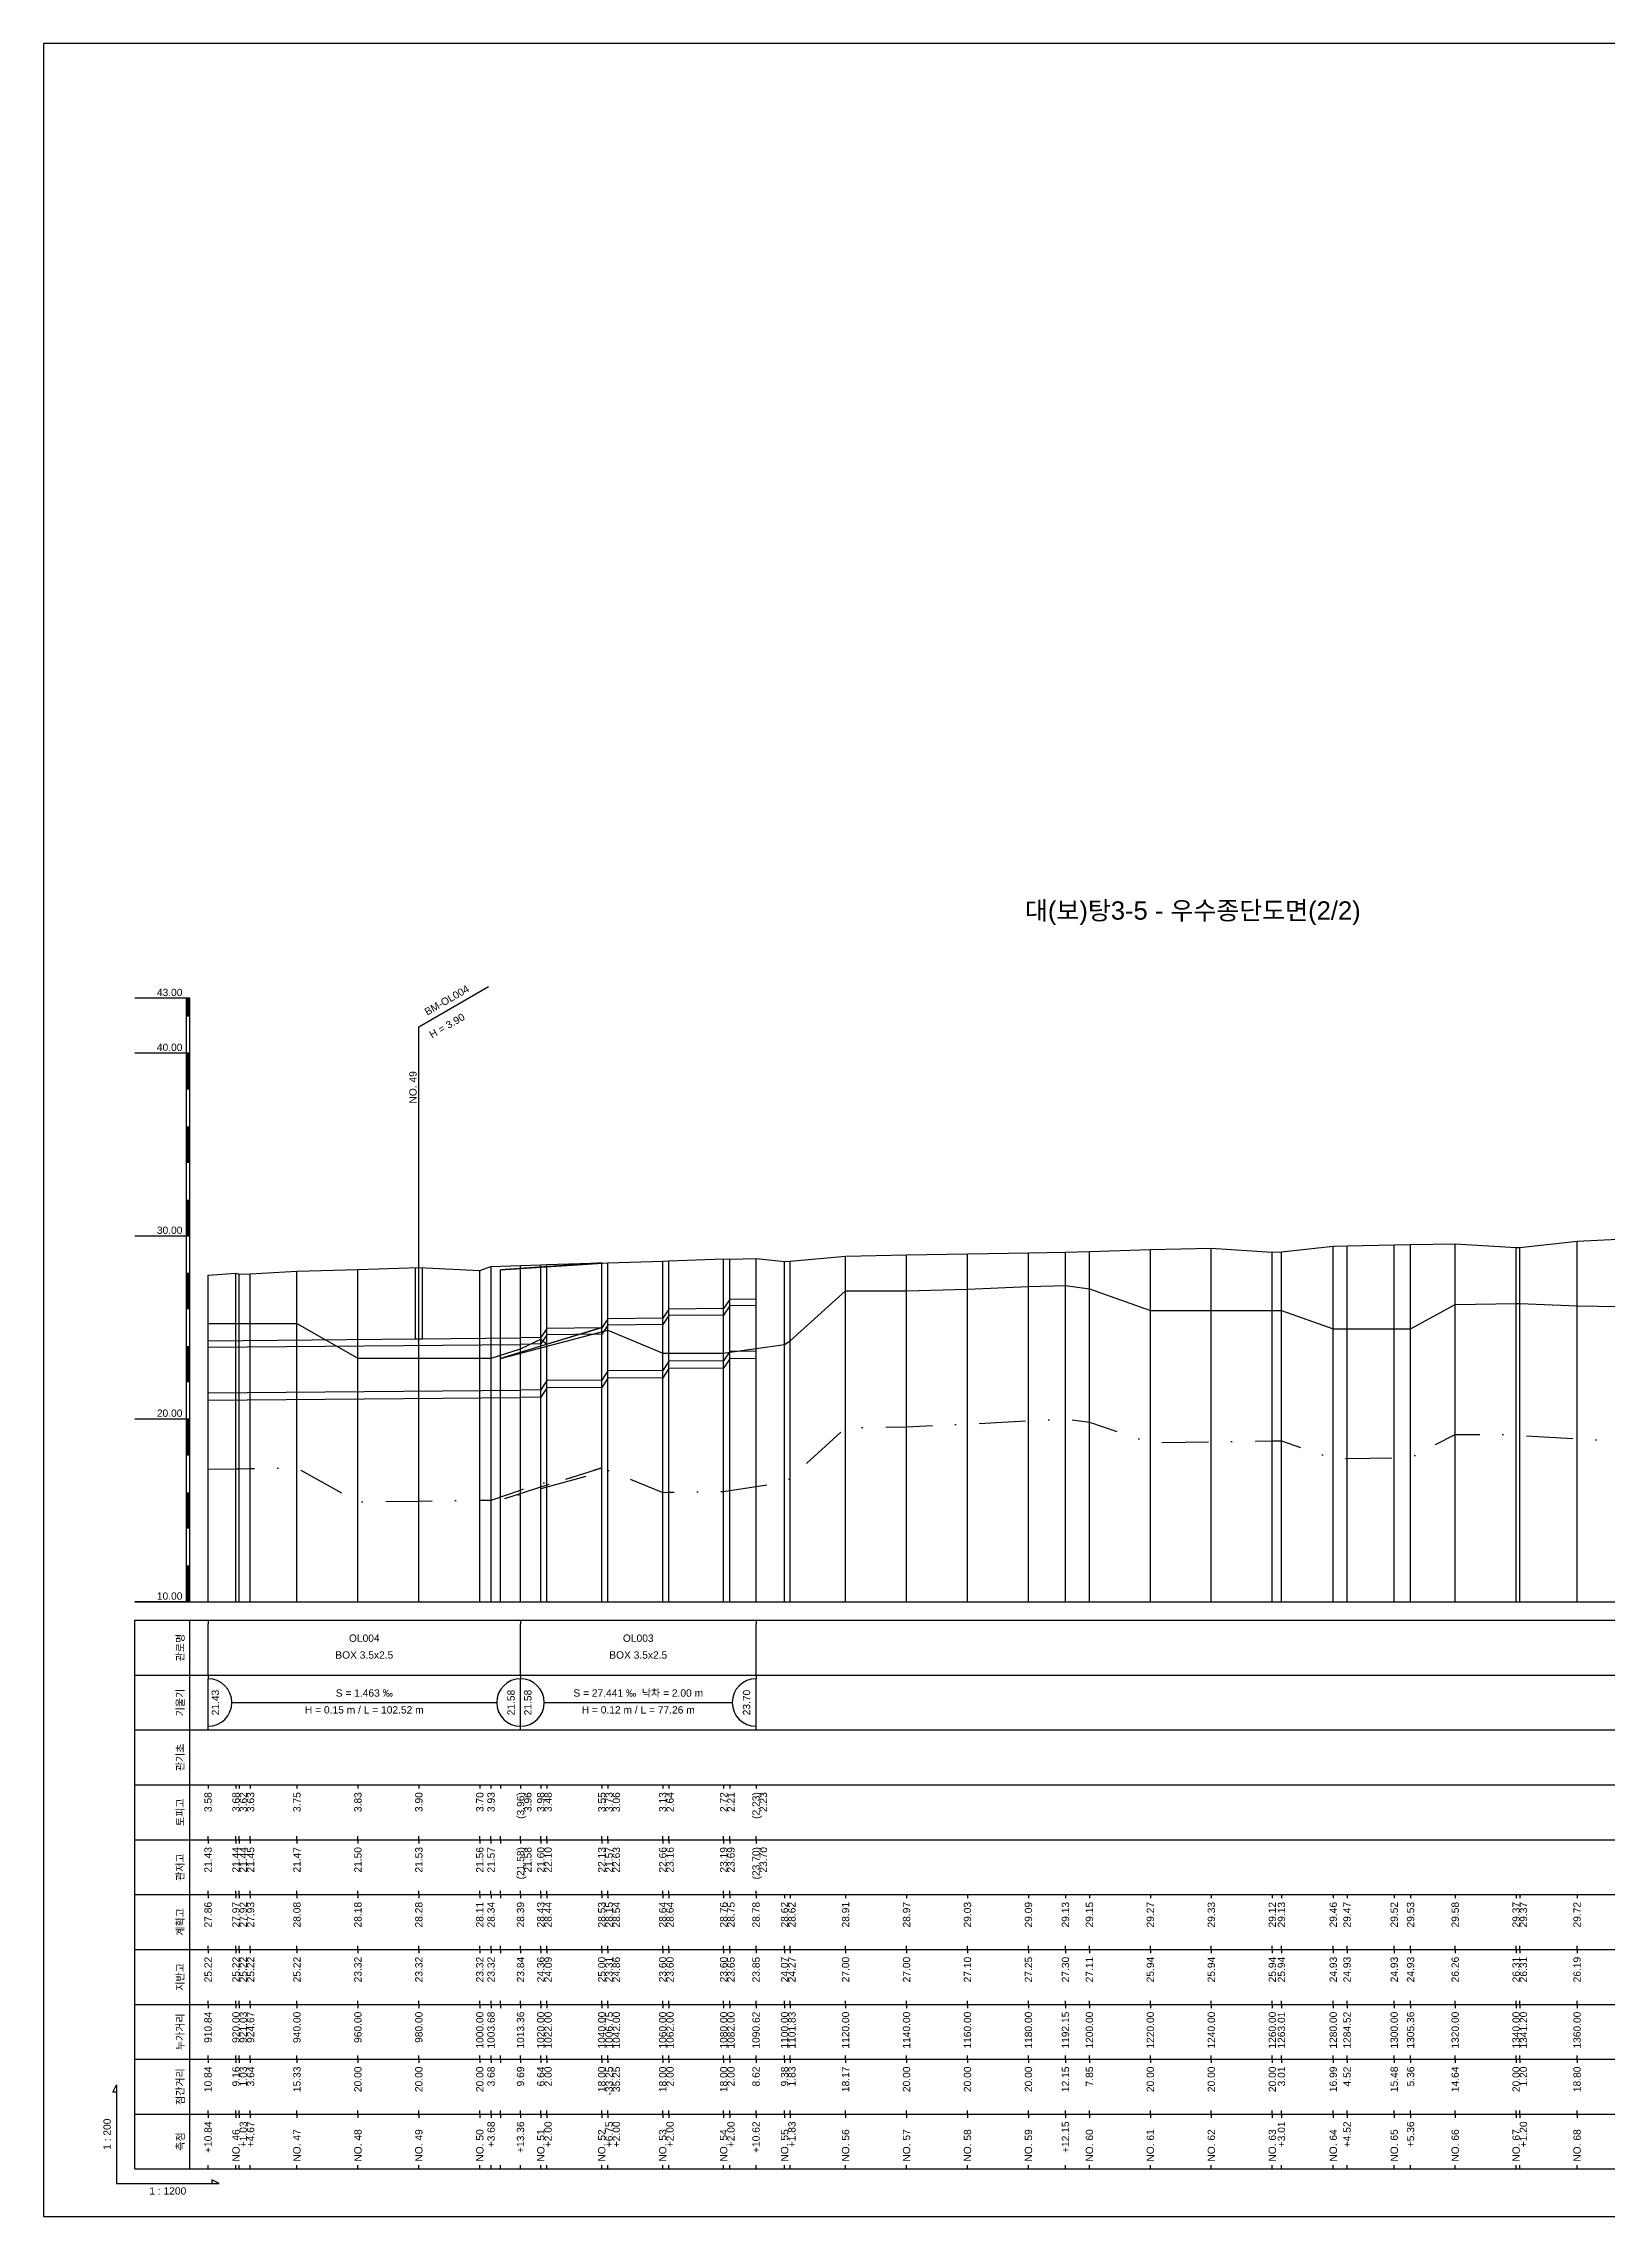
# Model space of a CAD drawing. Header units: millimetres. Extents: x -105495 to 3444, y -108190 to 2013.
# Drawn here: x 20 to 448, y -53452 to -52858 of the extents above; entities that cross this region are included whole.
import ezdxf
from ezdxf.enums import TextEntityAlignment as Align

# ---------------------------------------------------------------- set-up
doc = ezdxf.new("R2010")
doc.units = ezdxf.units.MM
doc.linetypes.add('DASHDOT', pattern=[25.4, 12.7, -6.35, 0, -6.35])
for name, color, linetype in [('KZ_종단_계획선', 1, 'Continuous'), ('KZ_종단_관로', 4, 'Continuous'), ('KZ_종단_깃발', 7, 'Continuous'), ('KZ_종단_노선명', 7, 'Continuous'), ('KZ_종단_도각', 7, 'Continuous'), ('KZ_종단_맨홀', 4, 'Continuous'), ('KZ_종단_수직선', 7, 'Continuous'), ('KZ_종단_암선1', 56, 'DASHDOT'), ('KZ_종단_지반선', 3, 'Continuous'), ('KZ_종단_테이블문자', 7, 'Continuous'), ('KZ_종단_테이블선', 7, 'Continuous'), ('KZ_종단_폴대', 7, 'Continuous')]:
    doc.layers.add(name, color=color, linetype=linetype)
doc.styles.get("Standard").update_dxf_attribs({"font": 'arial.ttf'})

msp = doc.modelspace()

# ---------------------------------------------------------------- linework, layer by layer
at = {"layer": 'KZ_종단_계획선'}
msp.add_lwpolyline([(65, -53194.69), (72.63, -53194.14), (73.49, -53194.42), (76.52, -53194.33), (89.3, -53193.62), (105.97, -53193.1), (122.63, -53192.59), (139.3, -53193.43), (142.36, -53192.29), (150.44, -53192.04), (155.97, -53191.85), (157.63, -53191.81), (172.63, -53191.33), (144.92, -53193.26), (174.3, -53191.3), (189.3, -53190.82), (190.97, -53190.78), (205.97, -53190.2), (207.63, -53190.27), (214.82, -53190.08), (222.63, -53190.92), (224.16, -53190.88), (239.3, -53189.47), (255.97, -53189.15), (272.63, -53188.85), (289.3, -53188.54), (299.42, -53188.36), (305.97, -53188.24), (322.63, -53187.63), (339.3, -53187.33), (355.97, -53188.38), (358.47, -53188.34), (372.63, -53186.71), (376.4, -53186.65), (389.3, -53186.41), (393.77, -53186.33), (405.97, -53186.1), (422.63, -53187.16), (423.63, -53187.14), (439.3, -53185.42), (455.97, -53184.53)], dxfattribs=at)
at = {"layer": 'KZ_종단_관로'}
for points in [[(214.82, -53201.25), (207.63, -53201.32), (207.63, -53201.32), (205.97, -53203.82), (205.97, -53203.82), (190.97, -53203.96), (190.97, -53203.96), (189.3, -53206.46), (189.3, -53206.46), (174.3, -53206.6), (174.3, -53206.6), (172.63, -53209.1), (172.63, -53209.1), (157.63, -53209.24), (157.63, -53209.24), (155.97, -53211.74), (155.97, -53211.74), (150.44, -53211.85)], [(214.82, -53203), (207.63, -53203.07), (207.63, -53203.07), (205.97, -53205.57), (205.97, -53205.57), (190.97, -53205.71), (190.97, -53205.71), (189.3, -53208.21), (189.3, -53208.21), (174.3, -53208.35), (174.3, -53208.35), (172.63, -53210.85), (172.63, -53210.85), (157.63, -53210.99), (157.63, -53210.99), (155.97, -53213.49), (155.97, -53213.49), (150.44, -53213.6)], [(65, -53212.6), (150.44, -53211.85)], [(65, -53214.35), (150.44, -53213.6)], [(214.82, -53215.5), (207.63, -53215.57), (207.63, -53215.57), (205.97, -53218.07), (205.97, -53218.07), (190.97, -53218.21), (190.97, -53218.21), (189.3, -53220.71), (189.3, -53220.71), (174.3, -53220.85), (174.3, -53220.85), (172.63, -53223.35), (172.63, -53223.35), (157.63, -53223.49), (157.63, -53223.49), (155.97, -53225.99), (155.97, -53225.99), (150.44, -53226.1)], [(214.82, -53217.5), (207.63, -53217.57), (207.63, -53217.57), (205.97, -53220.07), (205.97, -53220.07), (190.97, -53220.21), (190.97, -53220.21), (189.3, -53222.71), (189.3, -53222.71), (174.3, -53222.85), (174.3, -53222.85), (172.63, -53225.35), (172.63, -53225.35), (157.63, -53225.49), (157.63, -53225.49), (155.97, -53227.99), (155.97, -53227.99), (150.44, -53228.1)], [(65, -53226.85), (150.44, -53226.1)], [(65, -53228.85), (150.44, -53228.1)]]:
    msp.add_lwpolyline(points, dxfattribs=at)
at = {"layer": 'KZ_종단_깃발'}
for p, q in [((122.63, -53126.78), (141.69, -53115.78)), ((122.63, -53284), (122.63, -53126.78))]:
    msp.add_line(p, q, dxfattribs=at)
at = {"layer": 'KZ_종단_도각'}
msp.add_lwpolyline([(20, -53452), (861, -53452), (861, -52858), (20, -52858)], close=True, dxfattribs=at)
at = {"layer": 'KZ_종단_맨홀'}
msp.add_lwpolyline([(121.63, -53192.59), (121.63, -53212.09), (123.63, -53212.09), (123.63, -53192.59)], dxfattribs=at)
at = {"layer": 'KZ_종단_수직선'}
for p, q in [((372.63, -53284), (372.63, -53186.71)), ((376.4, -53284), (376.4, -53186.65)), ((389.3, -53284), (389.3, -53186.41)), ((393.77, -53284), (393.77, -53186.33)), ((405.97, -53284), (405.97, -53186.1)), ((439.3, -53284), (439.3, -53185.42)), ((122.63, -53284), (122.63, -53192.59)), ((142.37, -53284), (142.37, -53192.29)), ((150.43, -53284), (150.43, -53192.04)), ((155.97, -53284), (155.97, -53191.85)), ((157.63, -53284), (157.63, -53191.81)), ((172.63, -53284), (172.63, -53191.33)), ((174.3, -53284), (174.3, -53191.3)), ((189.3, -53284), (189.3, -53190.82)), ((190.97, -53284), (190.97, -53190.78)), ((205.97, -53284), (205.97, -53190.2)), ((207.63, -53284), (207.63, -53190.27)), ((214.82, -53284), (214.82, -53190.08)), ((222.63, -53284), (222.63, -53190.92)), ((224.16, -53284), (224.16, -53190.88)), ((239.3, -53284), (239.3, -53189.47)), ((255.97, -53284), (255.97, -53189.15)), ((272.63, -53284), (272.63, -53188.85)), ((289.3, -53284), (289.3, -53188.54)), ((299.42, -53284), (299.42, -53188.36)), ((305.97, -53284), (305.97, -53188.24)), ((322.63, -53284), (322.63, -53187.63)), ((339.3, -53284), (339.3, -53187.33)), ((355.97, -53284), (355.97, -53188.38)), ((358.47, -53284), (358.47, -53188.34)), ((422.63, -53284), (422.63, -53187.16)), ((423.63, -53284), (423.63, -53187.14)), ((65, -53284), (65, -53194.69)), ((72.63, -53284), (72.63, -53194.14)), ((73.49, -53284), (73.49, -53194.42)), ((76.52, -53284), (76.52, -53194.33)), ((89.3, -53284), (89.3, -53193.62)), ((105.97, -53284), (105.97, -53193.1)), ((139.3, -53284), (139.3, -53193.43)), ((144.92, -53284), (144.92, -53193.26))]:
    msp.add_line(p, q, dxfattribs=at)
at = {"layer": 'KZ_종단_암선1', "flags": 128}
msp.add_lwpolyline([(65, -53247.73), (72.63, -53247.62), (73.49, -53247.61), (76.52, -53247.57), (89.3, -53247.38), (105.97, -53256.66), (122.63, -53256.43), (139.3, -53256.19), (142.37, -53256.15), (150.43, -53253.44), (155.97, -53250.76), (157.63, -53252.08), (172.63, -53247.31), (144.92, -53256.14), (174.3, -53247.98), (189.3, -53254.06), (190.97, -53254.04), (205.97, -53253.82), (207.63, -53253.56), (214.82, -53252.46), (222.63, -53251.25), (224.16, -53250.24), (239.3, -53236.36), (255.97, -53236.12), (272.63, -53235.38), (289.3, -53234.41), (299.42, -53234.01), (305.97, -53234.84), (322.63, -53240.48), (339.3, -53240.24), (355.97, -53240), (358.47, -53239.97), (372.63, -53244.81), (376.4, -53244.75), (389.3, -53244.58), (393.77, -53244.54), (405.97, -53238.27), (422.63, -53238.2), (423.63, -53238.45), (439.3, -53239.41), (455.97, -53240.32), (472.63, -53241.09), (489.3, -53241.77), (490.87, -53241.89), (505.97, -53243.78), (522.63, -53244.12), (527.66, -53244.23), (539.3, -53241.84), (555.97, -53232.39), (572.63, -53221.18), (585.77, -53221.54), (588.87, -53221.83), (589.3, -53221.87), (598.24, -53222.73), (598.24, -53221.3), (603.47, -53223.23)], dxfattribs=at)
at = {"layer": 'KZ_종단_지반선', "flags": 128}
msp.add_lwpolyline([(65, -53207.88), (72.63, -53207.88), (73.49, -53207.88), (76.52, -53207.88), (89.3, -53207.88), (105.97, -53217.4), (122.63, -53217.4), (139.3, -53217.4), (142.37, -53217.41), (150.43, -53214.81), (155.97, -53212.21), (157.63, -53213.55), (172.63, -53209), (144.92, -53217.43), (174.3, -53209.7), (189.3, -53215.99), (190.97, -53215.99), (205.97, -53215.99), (207.63, -53215.75), (214.82, -53214.75), (222.63, -53213.65), (224.16, -53212.66), (239.3, -53199), (255.97, -53199), (272.63, -53198.49), (289.3, -53197.76), (299.42, -53197.51), (305.97, -53198.44), (322.63, -53204.31), (339.3, -53204.31), (355.97, -53204.31), (358.47, -53204.31), (372.63, -53209.35), (376.4, -53209.35), (389.3, -53209.35), (393.77, -53209.35), (405.97, -53202.68), (422.63, -53202.43), (423.63, -53202.43), (439.3, -53203.07), (455.97, -53203.33)], dxfattribs=at)
at = {"layer": 'KZ_종단_테이블문자'}
for p, q in [((65, -53289), (65, -53290)), ((65, -53303), (65, -53290)), ((150.43, -53289), (150.43, -53290)), ((150.43, -53289), (150.43, -53290)), ((150.43, -53303), (150.43, -53290)), ((150.43, -53303), (150.43, -53290)), ((214.82, -53289), (214.82, -53290)), ((214.82, -53303), (214.82, -53290)), ((65, -53304), (65, -53303)), ((65, -53304), (65, -53305)), ((65, -53318), (65, -53305)), ((150.43, -53304), (150.43, -53303)), ((150.43, -53304), (150.43, -53303)), ((150.43, -53304), (150.43, -53305)), ((150.43, -53304), (150.43, -53305)), ((150.43, -53318), (150.43, -53305)), ((150.43, -53318), (150.43, -53305)), ((214.82, -53304), (214.82, -53303)), ((214.82, -53304), (214.82, -53305)), ((214.82, -53318), (214.82, -53305)), ((71.42, -53311.5), (144.02, -53311.5)), ((156.85, -53311.5), (208.4, -53311.5)), ((65, -53319), (65, -53318)), ((150.43, -53319), (150.43, -53318)), ((150.43, -53319), (150.43, -53318)), ((214.82, -53319), (214.82, -53318))]:
    msp.add_line(p, q, dxfattribs=at)
for centre, start, end in [((65, -53311.5), 270, 90), ((150.43, -53311.5), 90, 270), ((150.43, -53311.5), 270, 90), ((214.82, -53311.5), 90, 270)]:
    msp.add_arc(centre, 6.5, start, end, dxfattribs=at)
at = {"layer": 'KZ_종단_테이블선'}
for p, q in [((45, -53284), (608.47, -53284)), ((45, -53304), (45, -53289)), ((45, -53289), (608.47, -53289)), ((60, -53304), (60, -53289)), ((45, -53319), (45, -53304)), ((45, -53304), (608.47, -53304)), ((60, -53319), (60, -53304)), ((45, -53334), (45, -53319)), ((45, -53319), (608.47, -53319)), ((60, -53334), (60, -53319)), ((45, -53349), (45, -53334)), ((45, -53334), (608.47, -53334)), ((60, -53349), (60, -53334)), ((65, -53334), (65, -53335)), ((72.63, -53334), (72.63, -53335)), ((73.49, -53334), (73.49, -53335)), ((76.52, -53334), (76.52, -53335)), ((89.3, -53334), (89.3, -53335)), ((105.97, -53334), (105.97, -53335)), ((122.63, -53334), (122.63, -53335)), ((139.3, -53334), (139.3, -53335)), ((142.36, -53334), (142.36, -53335)), ((144.92, -53334), (144.92, -53335)), ((150.44, -53334), (150.44, -53335)), ((155.97, -53334), (155.97, -53335)), ((157.63, -53334), (157.63, -53335)), ((172.63, -53334), (172.63, -53335)), ((174.3, -53334), (174.3, -53335)), ((189.3, -53334), (189.3, -53335)), ((190.97, -53334), (190.97, -53335)), ((205.97, -53334), (205.97, -53335)), ((207.63, -53334), (207.63, -53335)), ((214.82, -53334), (214.82, -53335)), ((45, -53364), (45, -53349)), ((45, -53349), (608.47, -53349)), ((60, -53364), (60, -53349)), ((65, -53349), (65, -53348)), ((65, -53349), (65, -53350)), ((72.63, -53349), (72.63, -53348)), ((72.63, -53349), (72.63, -53350)), ((73.49, -53349), (73.49, -53348)), ((73.49, -53349), (73.49, -53350)), ((76.52, -53349), (76.52, -53348)), ((76.52, -53349), (76.52, -53350)), ((89.3, -53349), (89.3, -53348)), ((89.3, -53349), (89.3, -53350)), ((105.97, -53349), (105.97, -53348)), ((105.97, -53349), (105.97, -53350)), ((122.63, -53349), (122.63, -53348)), ((122.63, -53349), (122.63, -53350)), ((139.3, -53349), (139.3, -53348)), ((139.3, -53349), (139.3, -53350)), ((142.36, -53349), (142.36, -53348)), ((142.36, -53349), (142.36, -53350)), ((144.92, -53349), (144.92, -53348)), ((144.92, -53349), (144.92, -53350)), ((150.44, -53349), (150.44, -53348)), ((150.44, -53349), (150.44, -53350)), ((155.97, -53349), (155.97, -53348)), ((155.97, -53349), (155.97, -53350)), ((157.63, -53349), (157.63, -53348)), ((157.63, -53349), (157.63, -53350)), ((172.63, -53349), (172.63, -53348)), ((172.63, -53349), (172.63, -53350)), ((174.3, -53349), (174.3, -53348)), ((174.3, -53349), (174.3, -53350)), ((189.3, -53349), (189.3, -53348)), ((189.3, -53349), (189.3, -53350)), ((190.97, -53349), (190.97, -53348)), ((190.97, -53349), (190.97, -53350)), ((205.97, -53349), (205.97, -53348)), ((205.97, -53349), (205.97, -53350)), ((207.63, -53349), (207.63, -53348)), ((207.63, -53349), (207.63, -53350)), ((214.82, -53349), (214.82, -53348)), ((214.82, -53349), (214.82, -53350)), ((45, -53379), (45, -53364)), ((45, -53364), (608.47, -53364)), ((60, -53379), (60, -53364)), ((65, -53364), (65, -53363)), ((65, -53364), (65, -53365)), ((72.63, -53364), (72.63, -53363)), ((72.63, -53364), (72.63, -53365)), ((73.49, -53364), (73.49, -53363)), ((73.49, -53364), (73.49, -53365)), ((76.52, -53364), (76.52, -53363)), ((76.52, -53364), (76.52, -53365)), ((89.3, -53364), (89.3, -53363)), ((89.3, -53364), (89.3, -53365)), ((105.97, -53364), (105.97, -53363)), ((105.97, -53364), (105.97, -53365)), ((122.63, -53364), (122.63, -53363)), ((122.63, -53364), (122.63, -53365)), ((139.3, -53364), (139.3, -53363)), ((139.3, -53364), (139.3, -53365)), ((142.36, -53364), (142.36, -53363)), ((142.37, -53364), (142.37, -53365)), ((144.92, -53364), (144.92, -53363)), ((144.92, -53364), (144.92, -53365)), ((150.43, -53364), (150.43, -53365)), ((150.44, -53364), (150.44, -53363)), ((155.97, -53364), (155.97, -53363)), ((155.97, -53364), (155.97, -53365)), ((157.63, -53364), (157.63, -53363)), ((157.63, -53364), (157.63, -53365)), ((172.63, -53364), (172.63, -53363)), ((172.63, -53364), (172.63, -53365)), ((174.3, -53364), (174.3, -53363)), ((174.3, -53364), (174.3, -53365)), ((189.3, -53364), (189.3, -53363)), ((189.3, -53364), (189.3, -53365)), ((190.97, -53364), (190.97, -53363)), ((190.97, -53364), (190.97, -53365)), ((205.97, -53364), (205.97, -53363)), ((205.97, -53364), (205.97, -53365)), ((207.63, -53364), (207.63, -53363)), ((207.63, -53364), (207.63, -53365)), ((214.82, -53364), (214.82, -53363)), ((214.82, -53364), (214.82, -53365)), ((222.63, -53364), (222.63, -53365)), ((224.16, -53364), (224.16, -53365)), ((239.3, -53364), (239.3, -53365)), ((255.97, -53364), (255.97, -53365)), ((272.63, -53364), (272.63, -53365)), ((289.3, -53364), (289.3, -53365)), ((299.42, -53364), (299.42, -53365)), ((305.97, -53364), (305.97, -53365)), ((322.63, -53364), (322.63, -53365)), ((339.3, -53364), (339.3, -53365)), ((355.97, -53364), (355.97, -53365)), ((358.47, -53364), (358.47, -53365)), ((372.63, -53364), (372.63, -53365)), ((376.4, -53364), (376.4, -53365)), ((389.3, -53364), (389.3, -53365)), ((393.77, -53364), (393.77, -53365)), ((405.97, -53364), (405.97, -53365)), ((422.63, -53364), (422.63, -53365)), ((423.63, -53364), (423.63, -53365)), ((439.3, -53364), (439.3, -53365)), ((45, -53394), (45, -53379)), ((45, -53379), (608.47, -53379)), ((60, -53394), (60, -53379)), ((65, -53379), (65, -53378)), ((65, -53379), (65, -53380)), ((72.63, -53379), (72.63, -53378)), ((72.63, -53379), (72.63, -53380)), ((73.49, -53379), (73.49, -53378)), ((73.49, -53379), (73.49, -53380)), ((76.52, -53379), (76.52, -53378)), ((76.52, -53379), (76.52, -53380)), ((89.3, -53379), (89.3, -53378)), ((89.3, -53379), (89.3, -53380)), ((105.97, -53379), (105.97, -53378)), ((105.97, -53379), (105.97, -53380)), ((122.63, -53379), (122.63, -53378)), ((122.63, -53379), (122.63, -53380)), ((139.3, -53379), (139.3, -53378)), ((139.3, -53379), (139.3, -53380)), ((142.37, -53379), (142.37, -53378)), ((142.37, -53379), (142.37, -53380)), ((144.92, -53379), (144.92, -53378)), ((144.92, -53379), (144.92, -53380)), ((150.43, -53379), (150.43, -53378)), ((150.43, -53379), (150.43, -53380)), ((155.97, -53379), (155.97, -53378)), ((155.97, -53379), (155.97, -53380)), ((157.63, -53379), (157.63, -53378)), ((157.63, -53379), (157.63, -53380)), ((172.63, -53379), (172.63, -53378)), ((172.63, -53379), (172.63, -53380)), ((174.3, -53379), (174.3, -53378)), ((174.3, -53379), (174.3, -53380)), ((189.3, -53379), (189.3, -53378)), ((189.3, -53379), (189.3, -53380)), ((190.97, -53379), (190.97, -53378)), ((190.97, -53379), (190.97, -53380)), ((205.97, -53379), (205.97, -53378)), ((205.97, -53379), (205.97, -53380)), ((207.63, -53379), (207.63, -53378)), ((207.63, -53379), (207.63, -53380)), ((214.82, -53379), (214.82, -53378)), ((214.82, -53379), (214.82, -53380)), ((222.63, -53379), (222.63, -53378)), ((222.63, -53379), (222.63, -53380)), ((224.16, -53379), (224.16, -53378)), ((224.16, -53379), (224.16, -53380)), ((239.3, -53379), (239.3, -53378)), ((239.3, -53379), (239.3, -53380)), ((255.97, -53379), (255.97, -53378)), ((255.97, -53379), (255.97, -53380)), ((272.63, -53379), (272.63, -53378)), ((272.63, -53379), (272.63, -53380)), ((289.3, -53379), (289.3, -53378)), ((289.3, -53379), (289.3, -53380)), ((299.42, -53379), (299.42, -53378)), ((299.42, -53379), (299.42, -53380)), ((305.97, -53379), (305.97, -53378)), ((305.97, -53379), (305.97, -53380)), ((322.63, -53379), (322.63, -53378)), ((322.63, -53379), (322.63, -53380)), ((339.3, -53379), (339.3, -53378)), ((339.3, -53379), (339.3, -53380)), ((355.97, -53379), (355.97, -53378)), ((355.97, -53379), (355.97, -53380)), ((358.47, -53379), (358.47, -53378)), ((358.47, -53379), (358.47, -53380)), ((372.63, -53379), (372.63, -53378)), ((372.63, -53379), (372.63, -53380)), ((376.4, -53379), (376.4, -53378)), ((376.4, -53379), (376.4, -53380)), ((389.3, -53379), (389.3, -53378)), ((389.3, -53379), (389.3, -53380)), ((393.77, -53379), (393.77, -53378)), ((393.77, -53379), (393.77, -53380)), ((405.97, -53379), (405.97, -53378)), ((405.97, -53379), (405.97, -53380)), ((422.63, -53379), (422.63, -53378)), ((422.63, -53379), (422.63, -53380)), ((423.63, -53379), (423.63, -53378)), ((423.63, -53379), (423.63, -53380)), ((439.3, -53379), (439.3, -53378)), ((439.3, -53379), (439.3, -53380)), ((45, -53409), (45, -53394)), ((45, -53394), (608.47, -53394)), ((60, -53409), (60, -53394)), ((65, -53394), (65, -53393)), ((65, -53394), (65, -53395)), ((72.63, -53394), (72.63, -53393)), ((72.63, -53394), (72.63, -53395)), ((73.49, -53394), (73.49, -53393)), ((73.49, -53394), (73.49, -53395)), ((76.52, -53394), (76.52, -53393)), ((76.52, -53394), (76.52, -53395)), ((89.3, -53394), (89.3, -53393)), ((89.3, -53394), (89.3, -53395)), ((105.97, -53394), (105.97, -53393)), ((105.97, -53394), (105.97, -53395)), ((122.63, -53394), (122.63, -53393)), ((122.63, -53394), (122.63, -53395)), ((139.3, -53394), (139.3, -53393)), ((139.3, -53394), (139.3, -53395)), ((142.37, -53394), (142.37, -53393)), ((142.37, -53394), (142.37, -53395)), ((144.92, -53394), (144.92, -53393)), ((144.92, -53394), (144.92, -53395)), ((150.43, -53394), (150.43, -53393)), ((150.43, -53394), (150.43, -53395)), ((155.97, -53394), (155.97, -53393)), ((155.97, -53394), (155.97, -53395)), ((157.63, -53394), (157.63, -53393)), ((157.63, -53394), (157.63, -53395)), ((172.63, -53394), (172.63, -53393)), ((172.63, -53394), (172.63, -53395)), ((174.3, -53394), (174.3, -53393)), ((174.3, -53394), (174.3, -53395)), ((189.3, -53394), (189.3, -53393)), ((189.3, -53394), (189.3, -53395)), ((190.97, -53394), (190.97, -53393)), ((190.97, -53394), (190.97, -53395)), ((205.97, -53394), (205.97, -53393)), ((205.97, -53394), (205.97, -53395)), ((207.63, -53394), (207.63, -53393)), ((207.63, -53394), (207.63, -53395)), ((214.82, -53394), (214.82, -53393)), ((214.82, -53394), (214.82, -53395)), ((222.63, -53394), (222.63, -53393)), ((222.63, -53394), (222.63, -53395)), ((224.16, -53394), (224.16, -53393)), ((224.16, -53394), (224.16, -53395)), ((239.3, -53394), (239.3, -53393)), ((239.3, -53394), (239.3, -53395)), ((255.97, -53394), (255.97, -53393)), ((255.97, -53394), (255.97, -53395)), ((272.63, -53394), (272.63, -53393)), ((272.63, -53394), (272.63, -53395)), ((289.3, -53394), (289.3, -53393)), ((289.3, -53394), (289.3, -53395)), ((299.42, -53394), (299.42, -53393)), ((299.42, -53394), (299.42, -53395)), ((305.97, -53394), (305.97, -53393)), ((305.97, -53394), (305.97, -53395)), ((322.63, -53394), (322.63, -53393)), ((322.63, -53394), (322.63, -53395)), ((339.3, -53394), (339.3, -53393)), ((339.3, -53394), (339.3, -53395)), ((355.97, -53394), (355.97, -53393)), ((355.97, -53394), (355.97, -53395)), ((358.47, -53394), (358.47, -53393)), ((358.47, -53394), (358.47, -53395)), ((372.63, -53394), (372.63, -53393)), ((372.63, -53394), (372.63, -53395)), ((376.4, -53394), (376.4, -53393)), ((376.4, -53394), (376.4, -53395)), ((389.3, -53394), (389.3, -53393)), ((389.3, -53394), (389.3, -53395)), ((393.77, -53394), (393.77, -53393)), ((393.77, -53394), (393.77, -53395)), ((405.97, -53394), (405.97, -53393)), ((405.97, -53394), (405.97, -53395)), ((422.63, -53394), (422.63, -53393)), ((422.63, -53394), (422.63, -53395)), ((423.63, -53394), (423.63, -53393)), ((423.63, -53394), (423.63, -53395)), ((439.3, -53394), (439.3, -53393)), ((439.3, -53394), (439.3, -53395)), ((45, -53424), (45, -53409)), ((45, -53409), (608.47, -53409)), ((60, -53424), (60, -53409)), ((65, -53409), (65, -53408)), ((65, -53409), (65, -53410)), ((72.63, -53409), (72.63, -53408)), ((72.63, -53409), (72.63, -53410)), ((73.49, -53409), (73.49, -53408)), ((73.49, -53409), (73.49, -53410)), ((76.52, -53409), (76.52, -53408)), ((76.52, -53409), (76.52, -53410)), ((89.3, -53409), (89.3, -53408)), ((89.3, -53409), (89.3, -53410)), ((105.97, -53409), (105.97, -53408)), ((105.97, -53409), (105.97, -53410)), ((122.63, -53409), (122.63, -53408)), ((122.63, -53409), (122.63, -53410)), ((139.3, -53409), (139.3, -53408)), ((139.3, -53409), (139.3, -53410)), ((142.37, -53409), (142.37, -53408)), ((142.37, -53409), (142.37, -53410)), ((144.92, -53409), (144.92, -53408)), ((144.92, -53409), (144.92, -53410)), ((150.43, -53409), (150.43, -53408)), ((150.43, -53409), (150.43, -53410)), ((155.97, -53409), (155.97, -53408)), ((155.97, -53409), (155.97, -53410)), ((157.63, -53409), (157.63, -53408)), ((157.63, -53409), (157.63, -53410)), ((172.63, -53409), (172.63, -53408)), ((172.63, -53409), (172.63, -53410)), ((174.3, -53409), (174.3, -53408)), ((174.3, -53409), (174.3, -53410)), ((189.3, -53409), (189.3, -53408)), ((189.3, -53409), (189.3, -53410)), ((190.97, -53409), (190.97, -53408)), ((190.97, -53409), (190.97, -53410)), ((205.97, -53409), (205.97, -53408)), ((205.97, -53409), (205.97, -53410)), ((207.63, -53409), (207.63, -53408)), ((207.63, -53409), (207.63, -53410)), ((214.82, -53409), (214.82, -53408)), ((214.82, -53409), (214.82, -53410)), ((222.63, -53409), (222.63, -53408)), ((222.63, -53409), (222.63, -53410)), ((224.16, -53409), (224.16, -53408)), ((224.16, -53409), (224.16, -53410)), ((239.3, -53409), (239.3, -53408)), ((239.3, -53409), (239.3, -53410)), ((255.97, -53409), (255.97, -53408)), ((255.97, -53409), (255.97, -53410)), ((272.63, -53409), (272.63, -53408)), ((272.63, -53409), (272.63, -53410)), ((289.3, -53409), (289.3, -53408)), ((289.3, -53409), (289.3, -53410)), ((299.42, -53409), (299.42, -53408)), ((299.42, -53409), (299.42, -53410)), ((305.97, -53409), (305.97, -53408)), ((305.97, -53409), (305.97, -53410)), ((322.63, -53409), (322.63, -53408)), ((322.63, -53409), (322.63, -53410)), ((339.3, -53409), (339.3, -53408)), ((339.3, -53409), (339.3, -53410)), ((355.97, -53409), (355.97, -53408)), ((355.97, -53409), (355.97, -53410)), ((358.47, -53409), (358.47, -53408)), ((358.47, -53409), (358.47, -53410)), ((372.63, -53409), (372.63, -53408)), ((372.63, -53409), (372.63, -53410)), ((376.4, -53409), (376.4, -53408)), ((376.4, -53409), (376.4, -53410)), ((389.3, -53409), (389.3, -53408)), ((389.3, -53409), (389.3, -53410)), ((393.77, -53409), (393.77, -53408)), ((393.77, -53409), (393.77, -53410)), ((405.97, -53409), (405.97, -53408)), ((405.97, -53409), (405.97, -53410)), ((422.63, -53409), (422.63, -53408)), ((422.63, -53409), (422.63, -53410)), ((423.63, -53409), (423.63, -53408)), ((423.63, -53409), (423.63, -53410)), ((439.3, -53409), (439.3, -53408)), ((439.3, -53409), (439.3, -53410)), ((45, -53439), (45, -53424)), ((45, -53424), (608.47, -53424)), ((60, -53439), (60, -53424)), ((65, -53424), (65, -53423)), ((65, -53424), (65, -53425)), ((72.63, -53424), (72.63, -53423)), ((72.63, -53424), (72.63, -53425)), ((73.49, -53424), (73.49, -53423)), ((73.49, -53424), (73.49, -53425)), ((76.52, -53424), (76.52, -53423)), ((76.52, -53424), (76.52, -53425)), ((89.3, -53424), (89.3, -53423)), ((89.3, -53424), (89.3, -53425)), ((105.97, -53424), (105.97, -53423)), ((105.97, -53424), (105.97, -53425)), ((122.63, -53424), (122.63, -53423)), ((122.63, -53424), (122.63, -53425)), ((139.3, -53424), (139.3, -53423)), ((139.3, -53424), (139.3, -53425)), ((142.37, -53424), (142.37, -53423)), ((142.37, -53424), (142.37, -53425)), ((144.92, -53424), (144.92, -53423)), ((144.92, -53424), (144.92, -53425)), ((150.43, -53424), (150.43, -53423)), ((150.43, -53424), (150.43, -53425)), ((155.97, -53424), (155.97, -53423)), ((155.97, -53424), (155.97, -53425)), ((157.63, -53424), (157.63, -53423)), ((157.63, -53424), (157.63, -53425)), ((172.63, -53424), (172.63, -53423)), ((172.63, -53424), (172.63, -53425)), ((174.3, -53424), (174.3, -53423)), ((174.3, -53424), (174.3, -53425)), ((189.3, -53424), (189.3, -53423)), ((189.3, -53424), (189.3, -53425)), ((190.97, -53424), (190.97, -53423)), ((190.97, -53424), (190.97, -53425)), ((205.97, -53424), (205.97, -53423)), ((205.97, -53424), (205.97, -53425)), ((207.63, -53424), (207.63, -53423)), ((207.63, -53424), (207.63, -53425)), ((214.82, -53424), (214.82, -53423)), ((214.82, -53424), (214.82, -53425)), ((222.63, -53424), (222.63, -53423)), ((222.63, -53424), (222.63, -53425)), ((224.16, -53424), (224.16, -53423)), ((224.16, -53424), (224.16, -53425)), ((239.3, -53424), (239.3, -53423)), ((239.3, -53424), (239.3, -53425)), ((255.97, -53424), (255.97, -53423)), ((255.97, -53424), (255.97, -53425)), ((272.63, -53424), (272.63, -53423)), ((272.63, -53424), (272.63, -53425)), ((289.3, -53424), (289.3, -53423)), ((289.3, -53424), (289.3, -53425)), ((299.42, -53424), (299.42, -53423)), ((299.42, -53424), (299.42, -53425)), ((305.97, -53424), (305.97, -53423)), ((305.97, -53424), (305.97, -53425)), ((322.63, -53424), (322.63, -53423)), ((322.63, -53424), (322.63, -53425)), ((339.3, -53424), (339.3, -53423)), ((339.3, -53424), (339.3, -53425)), ((355.97, -53424), (355.97, -53423)), ((355.97, -53424), (355.97, -53425)), ((358.47, -53424), (358.47, -53423)), ((358.47, -53424), (358.47, -53425)), ((372.63, -53424), (372.63, -53423)), ((372.63, -53424), (372.63, -53425)), ((376.4, -53424), (376.4, -53423)), ((376.4, -53424), (376.4, -53425)), ((389.3, -53424), (389.3, -53423)), ((389.3, -53424), (389.3, -53425)), ((393.77, -53424), (393.77, -53423)), ((393.77, -53424), (393.77, -53425)), ((405.97, -53424), (405.97, -53423)), ((405.97, -53424), (405.97, -53425)), ((422.63, -53424), (422.63, -53423)), ((422.63, -53424), (422.63, -53425)), ((423.63, -53424), (423.63, -53423)), ((423.63, -53424), (423.63, -53425)), ((439.3, -53424), (439.3, -53423)), ((439.3, -53424), (439.3, -53425)), ((45, -53439), (608.47, -53439)), ((65, -53439), (65, -53438)), ((72.63, -53439), (72.63, -53438)), ((73.49, -53439), (73.49, -53438)), ((76.52, -53439), (76.52, -53438)), ((89.3, -53439), (89.3, -53438)), ((105.97, -53439), (105.97, -53438)), ((122.63, -53439), (122.63, -53438)), ((139.3, -53439), (139.3, -53438)), ((142.37, -53439), (142.37, -53438)), ((144.92, -53439), (144.92, -53438)), ((150.43, -53439), (150.43, -53438)), ((155.97, -53439), (155.97, -53438)), ((157.63, -53439), (157.63, -53438)), ((172.63, -53439), (172.63, -53438)), ((174.3, -53439), (174.3, -53438)), ((189.3, -53439), (189.3, -53438)), ((190.97, -53439), (190.97, -53438)), ((205.97, -53439), (205.97, -53438)), ((207.63, -53439), (207.63, -53438)), ((214.82, -53439), (214.82, -53438)), ((222.63, -53439), (222.63, -53438)), ((224.16, -53439), (224.16, -53438)), ((239.3, -53439), (239.3, -53438)), ((255.97, -53439), (255.97, -53438)), ((272.63, -53439), (272.63, -53438)), ((289.3, -53439), (289.3, -53438)), ((299.42, -53439), (299.42, -53438)), ((305.97, -53439), (305.97, -53438)), ((322.63, -53439), (322.63, -53438)), ((339.3, -53439), (339.3, -53438)), ((355.97, -53439), (355.97, -53438)), ((358.47, -53439), (358.47, -53438)), ((372.63, -53439), (372.63, -53438)), ((376.4, -53439), (376.4, -53438)), ((389.3, -53439), (389.3, -53438)), ((393.77, -53439), (393.77, -53438)), ((405.97, -53439), (405.97, -53438)), ((422.63, -53439), (422.63, -53438)), ((423.63, -53439), (423.63, -53438)), ((439.3, -53439), (439.3, -53438))]:
    msp.add_line(p, q, dxfattribs=at)
msp.add_lwpolyline([(40, -53418), (39, -53418), (40, -53416), (40, -53443), (68, -53443), (66, -53442), (66, -53443)], dxfattribs=at)
at = {"layer": 'KZ_종단_폴대'}
for p, q in [((60, -53119), (45, -53119)), ((60, -53134), (45, -53134)), ((60, -53184), (45, -53184)), ((60, -53234), (45, -53234)), ((60, -53284), (45, -53284))]:
    msp.add_line(p, q, dxfattribs=at)
at = {"layer": 'KZ_종단_폴대', "const_width": 1}
for points in [[(59.5, -53124), (59.5, -53119)], [(59.5, -53144), (59.5, -53134)], [(59.5, -53164), (59.5, -53154)], [(59.5, -53184), (59.5, -53174)], [(59.5, -53204), (59.5, -53194)], [(59.5, -53224), (59.5, -53214)], [(59.5, -53244), (59.5, -53234)], [(59.5, -53264), (59.5, -53254)], [(59.5, -53284), (59.5, -53274)]]:
    msp.add_lwpolyline(points, dxfattribs=at)
at = {"layer": 'KZ_종단_폴대'}
msp.add_lwpolyline([(60, -53284), (60, -53119), (59, -53119), (59, -53284), (60, -53284)], dxfattribs=at)

# ---------------------------------------------------------------- texts
at = {"layer": 'KZ_종단_깃발'}
for s, rotation, p in [('BM-OL004', 30, (125.23, -53124.28)), ('NO. 49', 90, (122.63, -53147.78))]:
    msp.add_text(s, height=2, rotation=rotation, dxfattribs=at).set_placement(p, align=Align.BOTTOM_LEFT)
msp.add_text('H = 3.90', height=2, rotation=30, dxfattribs=at).set_placement((125.23, -53128.28), align=Align.TOP_LEFT)
at = {"layer": 'KZ_종단_노선명'}
msp.add_text('대(보)탕3-5 - 우수종단도면(2/2)', height=5, dxfattribs=at).set_placement((334.24, -53099), align=Align.BOTTOM_CENTER)
at = {"layer": 'KZ_종단_테이블문자'}
for s, p in [('OL004', (107.72, -53295.5)), ('OL003', (182.62, -53295.5)), ('S = 1.463 ‰', (107.72, -53310.5)), ('S = 27.441 ‰  낙차 = 2.00 m', (182.62, -53310.5))]:
    msp.add_text(s, height=2, dxfattribs=at).set_placement(p, align=Align.BOTTOM_CENTER)
for s, p in [('BOX 3.5x2.5', (107.72, -53297.5)), ('BOX 3.5x2.5', (182.62, -53297.5)), ('H = 0.15 m / L = 102.52 m', (107.72, -53312.5)), ('H = 0.12 m / L = 77.26 m', (182.62, -53312.5))]:
    msp.add_text(s, height=2, dxfattribs=at).set_placement(p, align=Align.TOP_CENTER)
for s, p in [('21.43', (66, -53311.5)), ('21.58', (151.43, -53311.5))]:
    msp.add_text(s, height=2, rotation=90, dxfattribs=at).set_placement(p, align=Align.TOP_CENTER)
for s, p in [('21.58', (149.43, -53311.5)), ('23.70', (213.82, -53311.5))]:
    msp.add_text(s, height=2, rotation=90, dxfattribs=at).set_placement(p, align=Align.BOTTOM_CENTER)
for s, p in [('3.58', (65, -53336)), ('3.68', (72.63, -53336)), ('3.62', (74.63, -53336)), ('3.63', (76.63, -53336)), ('3.75', (89.3, -53336)), ('3.83', (105.97, -53336)), ('3.90', (122.63, -53336)), ('3.70', (139.3, -53336)), ('3.93', (142.36, -53336)), ('(3.96)', (150.44, -53336)), ('3.96', (152.44, -53336)), ('3.98', (155.97, -53336)), ('3.48', (157.97, -53336)), ('3.55', (172.63, -53336)), ('3.73', (174.63, -53336)), ('3.06', (176.63, -53336)), ('3.13', (189.3, -53336)), ('2.64', (191.3, -53336)), ('2.72', (205.97, -53336)), ('2.21', (207.97, -53336)), ('(2.23)', (214.82, -53336)), ('2.23', (216.82, -53336)), ('21.43', (65, -53351)), ('21.44', (72.63, -53351)), ('21.44', (74.63, -53351)), ('21.45', (76.63, -53351)), ('21.47', (89.3, -53351)), ('21.50', (105.97, -53351)), ('21.53', (122.63, -53351)), ('21.56', (139.3, -53351)), ('21.57', (142.36, -53351)), ('(21.58)', (150.44, -53351)), ('21.58', (152.44, -53351)), ('21.60', (155.97, -53351)), ('22.10', (157.97, -53351)), ('22.13', (172.63, -53351)), ('21.57', (174.63, -53351)), ('22.63', (176.63, -53351)), ('22.66', (189.3, -53351)), ('23.16', (191.3, -53351)), ('23.19', (205.97, -53351)), ('23.69', (207.97, -53351)), ('(23.70)', (214.82, -53351)), ('23.70', (216.82, -53351)), ('27.86', (65, -53366)), ('27.97', (72.63, -53366)), ('27.92', (74.63, -53366)), ('27.93', (76.63, -53366)), ('28.08', (89.3, -53366)), ('28.18', (105.97, -53366)), ('28.28', (122.63, -53366)), ('28.11', (139.3, -53366)), ('28.34', (142.37, -53366)), ('28.39', (150.43, -53366)), ('28.43', (155.97, -53366)), ('28.44', (157.97, -53366)), ('28.53', (172.63, -53366)), ('28.15', (174.63, -53366)), ('28.54', (176.63, -53366)), ('28.64', (189.3, -53366)), ('28.64', (191.3, -53366)), ('28.76', (205.97, -53366)), ('28.75', (207.97, -53366)), ('28.78', (214.82, -53366)), ('28.62', (222.63, -53366)), ('28.62', (224.63, -53366)), ('28.91', (239.3, -53366)), ('28.97', (255.97, -53366)), ('29.03', (272.63, -53366)), ('29.09', (289.3, -53366)), ('29.13', (299.42, -53366)), ('29.15', (305.97, -53366)), ('29.27', (322.63, -53366)), ('29.33', (339.3, -53366)), ('29.12', (355.97, -53366)), ('29.13', (358.47, -53366)), ('29.46', (372.63, -53366)), ('29.47', (376.4, -53366)), ('29.52', (389.3, -53366)), ('29.53', (393.77, -53366)), ('29.58', (405.97, -53366)), ('29.37', (422.63, -53366)), ('29.37', (424.63, -53366)), ('29.72', (439.3, -53366)), ('25.22', (65, -53381)), ('25.22', (72.63, -53381)), ('25.22', (74.63, -53381)), ('25.22', (76.63, -53381)), ('25.22', (89.3, -53381)), ('23.32', (105.97, -53381)), ('23.32', (122.63, -53381)), ('23.32', (139.3, -53381)), ('23.32', (142.37, -53381)), ('23.84', (150.43, -53381)), ('24.36', (155.97, -53381)), ('24.09', (157.97, -53381)), ('25.00', (172.63, -53381)), ('23.31', (174.63, -53381)), ('24.86', (176.63, -53381)), ('23.60', (189.3, -53381)), ('23.60', (191.3, -53381)), ('23.60', (205.97, -53381)), ('23.65', (207.97, -53381)), ('23.85', (214.82, -53381)), ('24.07', (222.63, -53381)), ('24.27', (224.63, -53381)), ('27.00', (239.3, -53381)), ('27.00', (255.97, -53381)), ('27.10', (272.63, -53381)), ('27.25', (289.3, -53381)), ('27.30', (299.42, -53381)), ('27.11', (305.97, -53381)), ('25.94', (322.63, -53381)), ('25.94', (339.3, -53381)), ('25.94', (355.97, -53381)), ('25.94', (358.47, -53381)), ('24.93', (372.63, -53381)), ('24.93', (376.4, -53381)), ('24.93', (389.3, -53381)), ('24.93', (393.77, -53381)), ('26.26', (405.97, -53381)), ('26.31', (422.63, -53381)), ('26.31', (424.63, -53381)), ('26.19', (439.3, -53381)), ('910.84', (65, -53396)), ('920.00', (72.63, -53396)), ('921.03', (74.63, -53396)), ('924.67', (76.63, -53396)), ('940.00', (89.3, -53396)), ('960.00', (105.97, -53396)), ('980.00', (122.63, -53396)), ('1000.00', (139.3, -53396)), ('1003.68', (142.37, -53396)), ('1013.36', (150.43, -53396)), ('1020.00', (155.97, -53396)), ('1022.00', (157.97, -53396)), ('1040.00', (172.63, -53396)), ('1006.75', (174.63, -53396)), ('1042.00', (176.63, -53396)), ('1060.00', (189.3, -53396)), ('1062.00', (191.3, -53396)), ('1080.00', (205.97, -53396)), ('1082.00', (207.97, -53396)), ('1090.62', (214.82, -53396)), ('1100.00', (222.63, -53396)), ('1101.83', (224.63, -53396)), ('1120.00', (239.3, -53396)), ('1140.00', (255.97, -53396)), ('1160.00', (272.63, -53396)), ('1180.00', (289.3, -53396)), ('1192.15', (299.42, -53396)), ('1200.00', (305.97, -53396)), ('1220.00', (322.63, -53396)), ('1240.00', (339.3, -53396)), ('1260.00', (355.97, -53396)), ('1263.01', (358.47, -53396)), ('1280.00', (372.63, -53396)), ('1284.52', (376.4, -53396)), ('1300.00', (389.3, -53396)), ('1305.36', (393.77, -53396)), ('1320.00', (405.97, -53396)), ('1340.00', (422.63, -53396)), ('1341.20', (424.63, -53396)), ('1360.00', (439.3, -53396)), ('10.84', (65, -53411)), ('9.16', (72.63, -53411)), ('1.03', (74.63, -53411)), ('3.64', (76.63, -53411)), ('15.33', (89.3, -53411)), ('20.00', (105.97, -53411)), ('20.00', (122.63, -53411)), ('20.00', (139.3, -53411)), ('3.68', (142.37, -53411)), ('9.69', (150.43, -53411)), ('6.64', (155.97, -53411)), ('2.00', (157.97, -53411)), ('18.00', (172.63, -53411)), ('-33.25', (174.63, -53411)), ('35.25', (176.63, -53411)), ('18.00', (189.3, -53411)), ('2.00', (191.3, -53411)), ('18.00', (205.97, -53411)), ('2.00', (207.97, -53411)), ('8.62', (214.82, -53411)), ('9.38', (222.63, -53411)), ('1.83', (224.63, -53411)), ('18.17', (239.3, -53411)), ('20.00', (255.97, -53411)), ('20.00', (272.63, -53411)), ('20.00', (289.3, -53411)), ('12.15', (299.42, -53411)), ('7.85', (305.97, -53411)), ('20.00', (322.63, -53411)), ('20.00', (339.3, -53411)), ('20.00', (355.97, -53411)), ('3.01', (358.47, -53411)), ('16.99', (372.63, -53411)), ('4.52', (376.4, -53411)), ('15.48', (389.3, -53411)), ('5.36', (393.77, -53411)), ('14.64', (405.97, -53411)), ('20.00', (422.63, -53411)), ('1.20', (424.63, -53411)), ('18.80', (439.3, -53411)), ('+10.84', (65, -53426)), ('+1.03', (74.63, -53426)), ('+4.67', (76.63, -53426)), ('+3.68', (142.37, -53426)), ('+13.36', (150.43, -53426)), ('+2.00', (157.97, -53426)), ('+6.75', (174.63, -53426)), ('+2.00', (176.63, -53426)), ('+2.00', (191.3, -53426)), ('+2.00', (207.97, -53426)), ('+10.62', (214.82, -53426)), ('+1.83', (224.63, -53426)), ('+12.15', (299.42, -53426)), ('+3.01', (358.47, -53426)), ('+4.52', (376.4, -53426)), ('+5.36', (393.77, -53426)), ('+1.20', (424.63, -53426))]:
    msp.add_text(s, height=2, rotation=90, dxfattribs=at).set_placement(p, align=Align.MIDDLE_RIGHT)
for s, p in [('NO. 46', (72.63, -53437)), ('NO. 47', (89.3, -53437)), ('NO. 48', (105.97, -53437)), ('NO. 49', (122.63, -53437)), ('NO. 50', (139.3, -53437)), ('NO. 51', (155.97, -53437)), ('NO. 52', (172.63, -53437)), ('NO. 53', (189.3, -53437)), ('NO. 54', (205.97, -53437)), ('NO. 55', (222.63, -53437)), ('NO. 56', (239.3, -53437)), ('NO. 57', (255.97, -53437)), ('NO. 58', (272.63, -53437)), ('NO. 59', (289.3, -53437)), ('NO. 60', (305.97, -53437)), ('NO. 61', (322.63, -53437)), ('NO. 62', (339.3, -53437)), ('NO. 63', (355.97, -53437)), ('NO. 64', (372.63, -53437)), ('NO. 65', (389.3, -53437)), ('NO. 66', (405.97, -53437)), ('NO. 67', (422.63, -53437)), ('NO. 68', (439.3, -53437))]:
    msp.add_text(s, height=2, rotation=90, dxfattribs=at).set_placement(p, align=Align.MIDDLE_LEFT)
at = {"layer": 'KZ_종단_테이블선'}
for s, p in [('관로명', (59, -53296.5)), ('기울기', (59, -53311.5)), ('관기초', (59, -53326.5)), ('토피고', (59, -53341.5)), ('관저고', (59, -53356.5)), ('계획고', (59, -53371.5)), ('지반고', (59, -53386.5)), ('누가거리', (59, -53401.5)), ('점간거리', (59, -53416.5)), ('1 : 200', (39, -53429.5)), ('측점', (59, -53431.5))]:
    msp.add_text(s, height=2, rotation=90, dxfattribs=at).set_placement(p, align=Align.BOTTOM_CENTER)
msp.add_text('1 : 1200', height=2, dxfattribs=at).set_placement((54, -53444), align=Align.TOP_CENTER)
at = {"layer": 'KZ_종단_폴대'}
for s, p in [('43.00', (58, -53119)), ('40.00', (58, -53134)), ('30.00', (58, -53184)), ('20.00', (58, -53234)), ('10.00', (58, -53284))]:
    msp.add_text(s, height=2, dxfattribs=at).set_placement(p, align=Align.BOTTOM_RIGHT)

doc.saveas('drawing.dxf')
